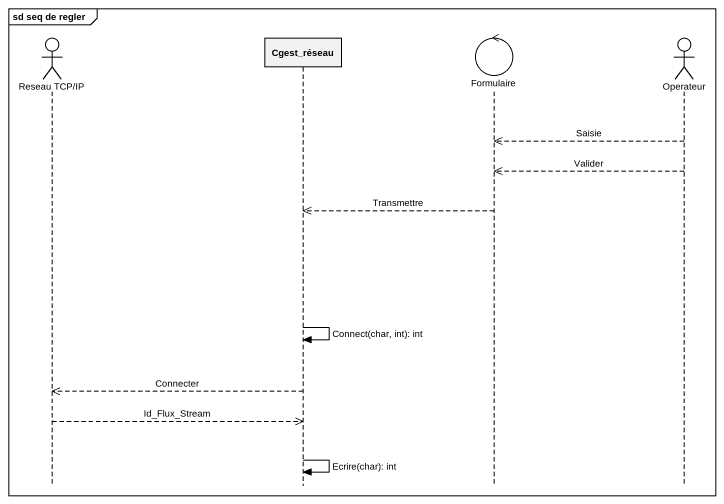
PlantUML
@startuml
mainframe sd seq de regler
hide footbox
actor "Reseau TCP/IP" as Reseau_TCP_IP
participant Cgest_réseau
control Formulaire
actor Operateur

Operateur -->> Formulaire : Saisie
Operateur -->> Formulaire : Valider
Formulaire -->> Cgest_réseau : Transmettre
Cgest_réseau -> Cgest_réseau : Connect(char, int): int
Cgest_réseau -->> Reseau_TCP_IP : Connecter
Reseau_TCP_IP -->> Cgest_réseau : Id_Flux_Stream
Cgest_réseau -> Cgest_réseau : Ecrire(char): int
@enduml
